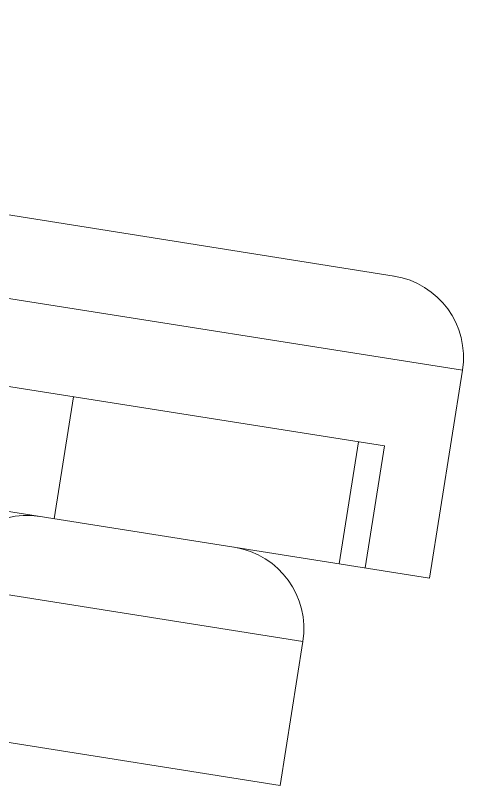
# Model space of a CAD drawing. Header units: millimetres. Extents: x 89051 to 218395, y -330386 to -125649.
# Drawn here: x 91754.48 to 91765.51, y -126597.22 to -126578.52 of the extents above; entities that cross this region are included whole.
import ezdxf

# ---------------------------------------------------------------- set-up
doc = ezdxf.new("R2010")
doc.units = ezdxf.units.MM
doc.header["$LTSCALE"] = 13
doc.linetypes.add('CENTER', pattern=[50.8, 31.75, -6.35, 6.35, -6.35])
doc.linetypes.add('HIDDEN', pattern=[9.525, 6.35, -3.175])
doc.layers.get('0').update_dxf_attribs({"color": 1, "linetype": 'CENTER'})
doc.layers.add('标注、文本', color=3, linetype='Continuous', lineweight=25)

# ---------------------------------------------------------------- blocks, each defined once
blk = doc.blocks.new('125506')
at = {"color": 7, "linetype": 'Continuous', "lineweight": 15}
for p, q in [((72073.331, -123522.221), (72046.696, -123526.439)), ((72075.389, -123526.694), (72046.121, -123531.329)), ((72046.121, -123531.329), (72045.588, -123527.965)), ((72048.539, -123534.686), (72048.17, -123532.355))]:
    blk.add_line(p, q, dxfattribs=at)
at = {"color": 8, "linetype": 'Continuous', "lineweight": 15}
for p, q in [((72074.856, -123523.329), (72045.588, -123527.965)), ((72073.757, -123528.302), (72048.17, -123532.355)), ((72074.127, -123530.633), (72048.539, -123534.686))]:
    blk.add_line(p, q, dxfattribs=at)
at = {"color": 7, "linetype": 'HIDDEN', "lineweight": 0}
for p, q in [((72045.588, -123527.965), (72074.856, -123523.329)), ((72074.033, -123524.884), (72046.851, -123529.189)), ((72052.195, -123530.367), (72051.882, -123528.392)), ((72047.164, -123531.164), (72046.851, -123529.189)), ((72047.586, -123531.097), (72047.273, -123529.122))]:
    blk.add_line(p, q, dxfattribs=at)
at = {"color": 7, "linetype": 'Continuous', "lineweight": 15}
for centre in [(72046.905, -123527.756), (72049.487, -123532.146)]:
    blk.add_arc(centre, 1.333, 99, 189, dxfattribs=at)
at = {"color": 7, "linetype": 'HIDDEN', "lineweight": 0}
blk.add_arc((72052.638, -123531.63), 1.316, 9, 99, dxfattribs=at)

msp = doc.modelspace()

# ---------------------------------------------------------------- block references
at = {"layer": '标注、文本', "xscale": -1.5, "yscale": 1.5, "zscale": 1.5}
msp.add_blockref('125506', (199833.716, 58704.808), dxfattribs=at)

doc.saveas('drawing.dxf')
